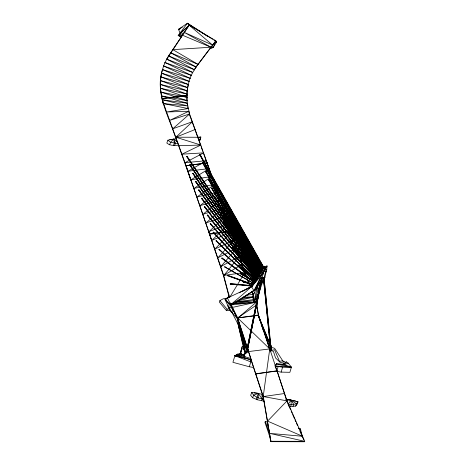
<?xml version="1.0" encoding="UTF-8"?>
<svg xmlns="http://www.w3.org/2000/svg" width="465" height="465" viewBox="0 0 465 465"><rect width="100%" height="100%" fill="white"/><g stroke="black" fill="none" stroke-linecap="round" stroke-linejoin="round"><path stroke-width="0.7" d="M161.448 73.615L161.605 73.197L189.023 81.334L188.866 81.753L190.04 78.3L162.5 69.564L161.605 73.197L188.197 84.438L187.151 90.803L186.947 101.045L186.994 91.221L189.023 81.334L162.5 69.564C155.705 89.983 165.65 110.379 172.637 129.194C186.105 166.226 199.142 203.42 211.784 240.748M236.801 248.136L214.824 184.32L189.563 113.995L187.308 103.247L162.43 99.783L163.401 104.021C160.623 94.035 159.367 83.421 161.605 73.197M246.101 353.156L246.287 348.308L244.206 347L238.185 324.535L237.499 318.345L227.437 297.984L251.646 286.731L252.687 285.679L230.268 283.702L230.21 284.173L252.722 286.161M227.437 297.984L225.083 299.501L230.611 304.732L231.059 304.244L233.041 304.47L255.39 289.433L262.051 278.163L264.858 277.657L266.114 271.467L265.48 269.514L265.631 266.922L266.991 265.875L266.741 269.59L265.253 274.048M257.999 296.414L257.279 304.79L256.843 305.947M240.184 354.295L242.137 346.739L243.631 346.774M240.853 353.679L242.137 346.739M259.36 318.519L258.674 316.491L269.049 344.722L270.45 346.582L269.758 348.924L263.149 396.965L270.95 441.669L304.569 441.75L304.726 441.337L287.039 400.853L258.598 315.404L256.046 301.291C252.466 305.267 252.321 293.444 254.617 292.845M217.155 200.863L214.923 196.712L214.417 196.829L261.284 272.409M238.074 240.207L220.637 213.766L220.718 213.319L220.207 213.423L259.633 273.211M225.083 266.788L225.025 267.113L224.717 266.864L254.216 283.574L253.995 283.813M260.941 322.466L258.691 316.485L270.305 344.536L271.636 346.361L271.188 349.837L269.776 349.976L270.45 346.582L268.276 344.838L260.731 322.565M247.084 348.948L261.458 278.163L262.115 278.07L247.601 349.099L247.084 348.948L261.551 278.163L260.138 278.407L255.39 289.433L233.041 304.47M247.275 349.105L261.69 278.117M247.723 348.942L261.882 278.117M247.601 349.099L262.022 278.07M250.036 271.641L235.214 256.785L235.307 256.331L234.796 256.436L257.011 278.704M219.399 249.461L219.306 249.914L218.887 249.56L219.399 249.461L255.692 281.435M256.203 302.767L255.977 301.518L256.564 298.768M253.96 302.116L257.378 286.475L259.028 282.563M216.423 240.754L216.341 241.126L215.993 240.835L216.423 240.754L255.849 279.924M256.337 279.11L213.493 232.634L213.598 232.186L213.08 232.279L256.25 279.11M257.773 277.03L207.64 215.504L207.745 215.063L207.227 215.15L257.639 277.024M259.185 274.966L201.804 198.642L201.903 198.2L201.386 198.288L259.447 275.507M261.411 278.244L260.138 278.407L262.004 278L263.452 271.874L264.393 269.834L264.469 266.247L265.631 266.922M262.609 269.741L187.093 156.868L187.192 156.467L186.709 156.536L262.382 269.648M266.654 267.212L266.991 265.875C259.086 281.941 243.991 293.345 230.611 304.732L237.778 319.205L239.417 325.448M263.516 269.02L202.88 163.093L202.99 162.663L206.466 160.704L184.989 162.686L163.558 103.602L187.657 105.904L162.43 99.783L163.401 104.021M259.883 273.943L198.939 190.354L199.055 189.918L198.532 189.999L259.691 273.879M164.395 106.223L164.314 106.845L164.883 107.415M247.874 352.011L248.525 349.587L247.165 347.872L245.898 348.047L245.247 347.651L237.499 318.345L232.209 307.824L230.931 303.866M239.504 234.279L211.86 188.482L211.982 188.046L211.459 188.116L261.714 271.38M253.198 284.975L227.867 275.832L227.995 275.385L252.867 284.359M251.286 279.878L240.864 273.995L240.992 273.548L255.244 281.592M251.344 361.578L251.582 360.782L248.467 351.226L244.142 354.191L243.788 355.365L244.66 357.98L250.013 359.462L250.804 361.886L234.906 355.719L232.919 362.316L249.333 366.763L253.547 367.472M244.142 354.191L245.014 356.806L244.66 357.98L234.906 355.719L237.749 354.086L241.155 353.481L241.509 354.539L243.788 355.365L234.906 355.719L241.155 353.481M246.479 352.493L247.299 349.785L246.287 348.308L247.514 348.111L246.909 347.907L237.499 318.345L256.331 302.169L256.052 301.314M248.351 351.616L248.467 351.226M245.014 356.806L250.368 358.288L250.013 359.462L234.906 355.719L241.509 354.539M249.333 366.763L251.158 360.712L250.368 358.288M276.658 363.717L275.141 365.984L291.421 367.176L284.225 364.717L283.824 363.514L286.434 361.869L288.224 363.148L291.421 367.176L276.541 364.101L284.225 364.717L284.342 364.339L276.658 363.717L275.141 365.984L282.598 367.234L291.421 367.176L289.875 372.308L281.127 372.11L276.704 371.366M276.884 370.756L278.175 366.49M281.127 372.11L282.598 367.234M283.824 363.514L283.941 363.13L280.046 362.334L275.571 357.911L273.356 351.249L270.334 350.662M254 302.337L262.051 278.163L263.957 277.925L255.977 301.518M240.434 352.267L241.132 350.064M261.923 270.816L190.069 165.29L190.202 164.866L189.679 164.918L262.12 271.304M162.343 69.977L163.645 66.007L191.255 75.336L191.098 75.749L192.661 72.447L166.668 59.154L164.877 62.944L165.034 62.531L192.661 72.447L192.504 72.86L196.032 66.948L215.83 40.746L189.162 25.162L168.539 55.887L166.511 59.572L189.162 25.162L212.575 45.053L184.326 32.422L210.936 47.227L172.852 49.65L172.701 50.063M263.917 268.038L199.904 154.799L200.031 154.403L199.543 154.456L263.742 268.02M262.626 269.502L205.896 171.98L206.036 171.556L205.507 171.608L262.44 269.479M251.989 252.943L208.82 179.978L208.959 179.554L208.43 179.606L262.144 270.392M242.968 343.995L238.185 324.535L231.808 312.108L232.889 308.888L230.611 302.924M258.866 275.373L226.472 230.954L226.624 230.524L226.089 230.57L258.709 275.297M240.347 241.01L217.701 205.518L217.847 205.088L217.318 205.141L260.493 272.786M259.354 274.286L223.555 222.404L223.682 222.032L223.223 222.078L259.633 274.844M258.906 276.582L204.705 207.099L204.856 206.675L204.327 206.722L258.79 276.536M257.784 277.599L232.244 248.06L232.401 247.63L231.872 247.676L257.645 277.489M168.382 56.3L168.539 55.887L196.032 66.948L195.881 67.361L194.103 70.064L194.254 69.651L168.539 55.887M160.803 77.312L160.96 76.899L188.197 84.438L188.04 84.851M170.481 53.144L170.638 52.731L197.991 64.35L195.881 67.361M160.408 81.061L160.565 80.648L187.575 87.6L187.418 88.013M160.274 84.851L160.431 84.438L187.151 90.803L186.994 91.221M160.396 88.676L160.547 88.257L186.93 94.052L186.779 94.465M160.768 92.512L160.925 92.099L186.918 97.33L186.761 97.743M161.396 96.36L161.553 95.941L187.104 100.632L187.412 105.654M162.058 99.243L162.215 98.83L186.924 95.709M176.502 138.959L173.765 139.029L167.9 140.192L166.813 143.063C170.062 146.01 174.764 145.487 178.804 145.173M169.58 144.859L170.539 142.319L173.765 139.029L177.845 142.395M173.672 139.285L171.852 139.802M173.486 145.4L174.305 143.243L173.765 139.029L175.398 143.429L174.631 145.452M163.558 103.602L188.151 108.578L166.644 111.972L188.784 111.28L189.406 114.407L192.004 121.499M215.83 40.746L213.296 47.36L210.54 48.796L210.779 47.639L213.296 47.36L216.516 42.106L215.679 41.158L197.834 64.763M229.21 297.338L223.531 275.844L239.516 256.198L237.022 248.804M229.042 294.804L227.838 297.978L223.246 298.797L219.922 300.593L219.358 302.093L226.519 310.69L230.105 310.196M226.519 310.69L227.089 309.19L219.922 300.593M231.303 305.732L231.46 305.319M255.704 374.151L255.86 373.738L277.053 370.843L286.882 401.266L287.039 400.853L263.3 396.552L237.499 318.345L245.898 348.047M261.638 400.737L262.214 399.22L261.882 394.343L258.377 393.373L251.722 392.477L250.635 395.349L252.646 397.761L257.407 399.766L264.445 401.289M270.305 344.536L268.276 344.838L269.776 349.976L271.636 346.361L270.45 346.582M252.646 397.761L253.611 395.221L258.377 393.373L262.214 399.22L263.614 399.499M256.296 399.389L258.377 393.373L256.232 393.529M257.407 399.766L258.168 397.744L258.377 393.373L254.21 392.82M269.194 434.816L269.578 433.799L267.259 422.011L265.312 421.319L264.934 422.319L269.194 434.816L270.95 441.669L272.362 441.483M267.259 422.011L267.439 421.54M270.95 441.669L263.3 396.552L284.597 393.506M288.806 406.067L290.608 406.404L295.682 406.108L297.036 404.399L298.013 401.818L290.985 400.08L290.834 400.481L295.56 400.952M290.608 406.404L291.23 404.753L290.985 400.08L286.016 399.098M292.997 406.404L293.758 404.387L290.985 400.08L286.039 399.394M295.682 406.108L296.548 403.818L298.013 401.818L296.728 401.859M298.716 428.346L298.867 427.934M300.146 429.55L300.425 428.823L298.582 428.695M210.703 223.717L210.54 224.142L210.168 223.752L210.703 223.717L257.325 277.808M255.924 279.732L238.034 265.405L238.156 265.096L256.709 279.953M260.563 272.938L195.992 182.077L196.16 181.664L195.626 181.687L260.813 273.414M226.932 298.867L225.083 299.501L228.181 306.458L231.808 312.108L237.778 319.205L244.206 347L243.596 348.39L245.282 353.795M261.231 271.886L193.016 173.666L193.196 173.253L192.661 173.271L261.068 271.769M229.565 239.167L229.373 239.585L229.024 239.184L229.565 239.167L258.65 276.227M255.39 289.433L256.267 287.504M254.024 302.267L260.144 289.771L258.156 290.544L263.957 277.925L262.894 279.715M254.669 282.796L222.107 258.511L222.299 258.11L254.983 282.488M253.146 284.58L243.428 282.179L243.631 281.749L246.444 282.447M270.717 350.773L271.188 349.837L271.037 348.57M247.607 348.436L237.656 317.932L256.802 304.808L256.645 305.22L256.331 302.169L231.291 304.935L231.134 305.348L230.611 304.732L253.907 290.718L263.452 271.874L266.114 271.467M261.045 279.947L252.844 295.42L253.175 297.42M229.39 308.981L228.181 306.458L228.048 305.075M246.776 352.627L248.525 349.587L247.299 349.785M245.212 289.997L251.646 286.731L264.469 266.247L265.48 269.514L266.741 269.59M288.178 404.329L290.985 400.08L296.548 403.818L291.23 404.753L288.788 404.411M181.519 36.915L178.223 35.561L187.395 23.25L212.668 39.252M253.907 290.718L251.646 286.731L256.506 279.843M251.646 286.731L264.393 269.834L265.48 269.514M286.434 361.869L284.225 364.717L288.224 363.148M236.325 248.676L220.765 266.619L223.688 275.431L229.553 297.617L244.875 272.49L239.516 256.198L220.765 266.619L184.989 162.686L203.664 152.869L181.955 154.171L200.857 145.051L175.857 137.222L192.4 121.731L172.794 128.782L189.563 113.995L169.725 120.365L188.784 111.28M287.039 400.853L267.59 421.127L302.506 436.257L269.735 433.386L304.726 441.337L271.107 441.256M181.664 36.718L178.223 35.561L189.005 25.575L187.395 23.25L178.502 29.307L179.978 33.009L189.005 25.575M237.749 354.086L235.709 355.603L234.906 355.719L244.224 356.672M242.219 264.271L223.688 275.431L244.875 272.49L250.437 287.033M270.206 345.623L270.833 345.768L270.206 345.623L263.393 277.925L263.998 277.832L270.833 345.768M202.88 163.093L202.635 162.884L188.017 171.219L209.256 168.557L191.039 179.775L212.046 176.427L194.05 188.36L214.824 184.32L197.055 196.962L217.597 192.231L200.049 205.594L220.358 200.159L203.031 214.243L223.119 208.111L206.012 222.915L225.868 216.08L208.977 231.611L228.611 224.066L211.935 240.329L231.349 232.07L214.888 249.071L234.075 240.091L217.829 257.837L236.168 248.455M199.003 140.093L200.194 139.419L200.834 137.041L198.148 137.129M182.327 27.249L178.502 29.307L179.862 29.766M239.248 292.805L252.495 285.783M242.637 291.305L243.922 290.654M179.641 35.805L178.223 35.561L184.169 32.841M195.224 129.485L175.857 137.222L198.044 137.256M255.674 301.634L254.576 302.058L255.75 301.89M199.485 137.413L200.834 137.041L199.328 141.709L200.194 139.419L198.171 138.779M241.376 354.859L245.514 353.813M238.83 300.506L253.233 297.164M270.996 350.395L274.571 349.75L279.541 361.433L282.005 360.811L284.377 361.497L285.713 362.456M262.045 278.07L263.434 277.826M241.387 354.917L244.201 354.47M263.393 277.925L263.736 277.884M263.312 269.026L202.473 162.738L202.99 162.663L263.423 268.224M255.936 373.965L277.082 370.936M227.867 275.832L227.472 275.46L227.995 275.385M240.864 273.995L240.469 273.618L240.992 273.548M243.428 282.179L243.096 281.819L243.66 281.755L243.538 282.203L243.137 281.831L243.631 281.749M246.043 295.31L253.216 294.31L253.524 294.868M258.534 315.003L237.656 317.932L232.366 307.412L256.331 302.169L256.639 305.203L256.012 301.855L256.331 302.169L233.465 303.697M230.919 230.809L209.686 233.703M231.088 231.308L209.86 234.209M227.089 309.19L229.448 308.865M162.134 98.487L186.924 95.174M186.041 165.639L189.889 165.116M190.133 165.087L207.204 162.773M233.395 303.535L253.832 300.774L235.709 302.052M207.285 163.017L186.076 165.743L190.882 180.193M241.684 298.495L253.21 297.025M248.624 351.557L269.758 348.924L269.776 349.976M236.371 301.739L253.646 299.646M262.004 278L264.858 277.657L263.452 271.874M169.708 139.68L173.009 139.349M263.998 277.832L270.613 345.896M238.034 265.405L237.772 265.126L238.156 265.096M241.44 348.942L243.904 348.814M243.16 297.199L253.187 296.885M178.909 145.685L200.857 145.051M222.107 258.511L221.776 258.116L222.299 258.11M247.211 348.797L247.531 348.791M178.223 35.561L182.321 35.613M263.649 399.266C259.197 398.592 253.995 396.662 251.722 392.477M285.946 399.929L290.985 400.08M252.768 294.171L253.942 294.217M178.049 143.58L170.539 142.319L167.9 140.192M252.53 285.876L230.268 283.702M271.473 347.477L274.019 348.076L275.036 348.89L283.22 361.549M268.276 344.838L270.572 344.774L270.113 344.559L258.714 316.485M251.158 360.712L251.582 360.782M247.839 282.79L253.413 284.167M243.096 281.819L253.594 284.411M161.553 95.941L187.308 103.247M160.925 92.099L187.104 100.632M160.547 88.257L186.918 97.33M227.472 275.46L253.256 284.766M160.431 84.438L186.93 94.052M166.668 59.154L194.254 69.651M160.565 80.648L187.151 90.803M160.96 76.899L187.575 87.6M231.808 312.108L230.663 311.637L228.181 306.458L232.889 308.888L225.083 299.495M182.478 35.201L210.936 47.227M170.638 52.731L196.032 66.948M240.469 273.618L255.355 282.023M252.512 280.569L254.965 281.953M224.717 266.864L254.128 283.813M215.278 41.385L216.516 42.106L215.301 41.321M172.852 49.65L197.991 64.35M213.871 40.013L215.074 40.775M187.395 23.25L208.018 36.607M221.776 258.116L254.692 282.673M214.417 196.829L214.859 197.16M220.207 213.423L220.637 213.766M237.772 265.126L256.36 280.011M234.796 256.436L235.214 256.785M201.386 198.288L201.804 198.642M213.08 232.279L213.493 232.634M186.709 156.536L187.093 156.868M207.227 215.15L207.64 215.504M198.532 189.999L198.939 190.354M218.887 249.56L255.355 281.685M211.459 188.116L211.86 188.482M189.679 164.918L190.069 165.29M199.543 154.456L199.904 154.799M205.507 171.608L205.896 171.98M269.758 348.924L237.656 317.932L258.598 315.404L258.441 315.816L256.628 305.121M208.43 179.606L208.82 179.978M217.318 205.141L217.701 205.518M226.089 230.57L226.472 230.954M215.993 240.835L256.134 280.668M223.223 222.078L223.555 222.404M204.327 206.722L204.705 207.099M235.307 256.331L257.511 278.582M251.571 273.176L256.68 278.297M231.872 247.676L232.244 248.06M195.626 181.687L195.992 182.077M213.598 232.186L257.093 279.378M192.661 173.271L193.016 173.666M232.401 247.63L257.668 276.849M210.168 223.752L257.505 278.634M207.745 215.063L258.029 276.774M229.024 239.184L258.331 276.477M204.856 206.675L258.738 275.745M228.181 306.458L229.321 307.923M201.903 198.2L259.871 275.297M199.055 189.918L260.133 273.693M226.624 230.524L259.156 275.135M196.16 181.664L260.842 272.67M193.196 173.253L261.539 271.653M223.682 222.032L259.633 274.129M190.202 164.866L262.231 270.636M187.192 156.467L262.905 269.63M220.718 213.319L260.109 273.054M239.266 242.009L257.099 269.055M258.284 270.857L259.476 272.664M217.847 205.088L260.964 272.647M241.521 242.84L257.534 267.933M258.313 269.154L260.656 272.827M214.923 196.712L261.377 271.624M217.916 202.095L229.39 220.596M230.158 221.834L238.568 235.4M239.719 237.255L240.864 239.103M242.009 240.951L261.132 271.793M211.982 188.046L262.184 271.223M240.248 235.517L252.954 256.564M253.698 257.802L261.545 270.799M208.959 179.554L262.603 270.217M252.728 254.192L261.952 269.781M206.036 171.556L262.905 269.316M200.031 154.403L264.172 267.863M301.477 434.827L302.349 436.67L300.425 428.823M212.418 45.471L213.296 47.36M245.799 353.243L243.596 348.39L238.185 324.535M287.172 401.923L290.637 409.851M291.212 411.17L292.078 413.153M292.654 414.472L294.386 418.436M294.961 419.756L295.827 421.738M296.403 423.063L297.559 425.702M299.832 430.904L303.738 439.844M252.204 291.665L253.059 294.723L252.303 292.741M244.718 272.903L245.985 276.204M247.502 280.174L249.269 284.801M261.44 323.797L262.684 327.122M192.243 122.144L194.835 129.253M195.068 129.898L197.654 137.024M197.887 137.675L200.467 144.818M201.171 146.771L202.81 151.328M203.507 153.281L206.896 162.767M206.309 161.117L206.931 162.86M208.884 168.353L207.134 163.442L211.174 174.828M209.099 168.969L210.261 172.248M213.278 180.786L213.97 182.757M214.667 184.733L216.742 190.667M217.899 193.963L219.05 197.27M220.201 200.572L221.352 203.885M222.962 208.523L224.107 211.842M225.711 216.492L226.397 218.486M227.542 221.817L228.228 223.81M265.312 421.319L269.578 433.799M258.674 316.496L260.76 322.629M235.058 243.858L236.191 247.206M208.82 232.029L223.531 275.844M237.319 250.565L237.999 252.576M238.679 254.593L239.359 256.61M239.806 257.953L241.387 262.667M283.941 363.13L284.342 364.339M261.161 323.989L263.655 331.475M270.02 350.593L270.171 351.046M275.042 365.688L276.675 370.599M251.321 360.712L263.149 396.965M242.067 264.69L242.73 266.741M243.393 268.793L244.497 272.217M244.206 347L245.886 353.162M239.783 326.837L245.247 347.651M244.172 348.895L245.363 353.755M253.21 298.838L253.611 300.047L253.198 297.548M257.378 286.475L258.156 290.544M187.622 106.985L187.872 108.322M256.541 304.639L256.628 305.121M263.626 277.901L265.364 295.159M265.509 296.594L266.306 304.505M266.451 305.941L267.247 313.852M267.392 315.287L268.189 323.198M268.334 324.634L268.619 327.511M268.764 328.953L269.125 332.545M269.27 333.986L270.432 345.489M263.463 277.896L270.299 345.826M206.042 171.277L205.896 171.701L205.513 171.329L206.042 171.277M163.645 66.007L163.488 66.419L165.034 62.531L191.255 75.336L189.883 78.713L190.04 78.3L163.645 66.007M230.809 283.958L230.367 284.185L230.303 283.708L230.809 283.958M233.918 240.504L233.238 238.504L233.918 240.504M256.25 302.471L256.07 301.832L256.25 302.488"/></g></svg>
